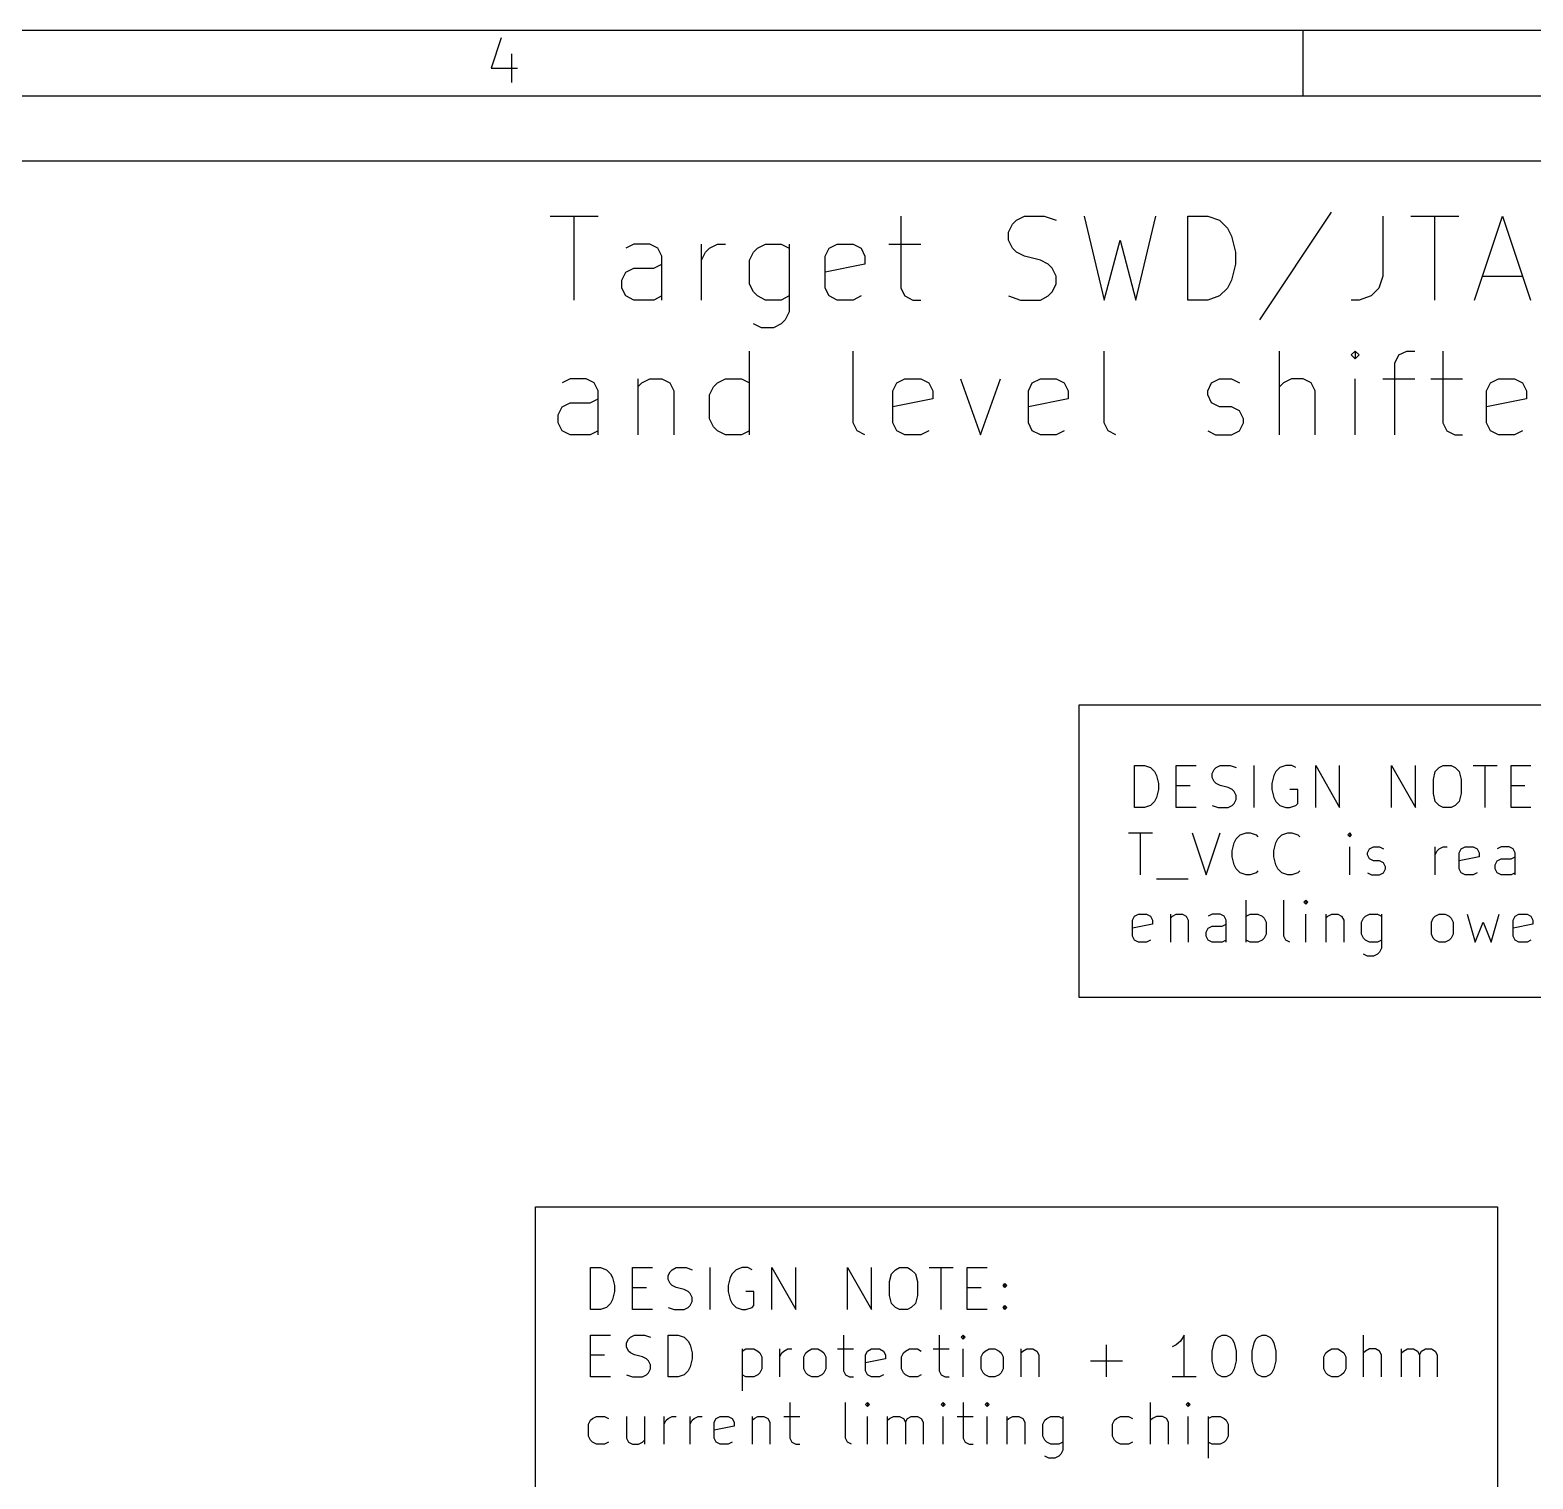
# Model space of a CAD drawing. Extents: x 0.4 to 16.1, y -11.3 to -0.4.
# Drawn here: x 6.746 to 8.542, y -2.125 to -0.394 of the extents above; entities that cross this region are included whole.
import ezdxf

# ---------------------------------------------------------------- set-up
doc = ezdxf.new("R2010")
doc.units = 0
doc.header["$MEASUREMENT"] = 0
doc.layers.add('BLUE3', color=171, linetype='CONTINUOUS')
doc.layers.add('RED2', color=1, linetype='CONTINUOUS')

msp = doc.modelspace()

# ---------------------------------------------------------------- linework, layer by layer
at = {"layer": 'BLUE3', "linetype": 'CONTINUOUS'}
for p, q in [((5.05, -0.55), (10.65, -0.55)), ((7.3677, -0.6163), (7.4249, -0.6163)), ((7.3963, -0.7163), (7.3963, -0.6163)), ((7.7868, -0.6163), (7.7868, -0.702)), ((7.9154, -0.6353), (7.9201, -0.6258)), ((7.9201, -0.6258), (7.9249, -0.621)), ((7.9249, -0.621), (7.9344, -0.6163)), ((7.9344, -0.6163), (7.9582, -0.6163)), ((7.9582, -0.6163), (7.9725, -0.621)), ((8.0058, -0.6163), (8.0296, -0.7163)), ((8.0677, -0.7163), (8.0915, -0.6163)), ((8.1296, -0.7163), (8.1296, -0.6163)), ((8.1296, -0.6163), (8.1535, -0.6163)), ((8.1535, -0.6163), (8.1677, -0.621)), ((8.1677, -0.621), (8.1773, -0.6306)), ((8.3011, -0.6115), (8.2154, -0.7401)), ((8.363, -0.6163), (8.363, -0.6877)), ((8.3963, -0.6163), (8.4535, -0.6163)), ((8.4249, -0.7163), (8.4249, -0.6163)), ((8.4725, -0.7163), (8.5058, -0.6163)), ((8.5058, -0.6163), (8.5392, -0.7163)), ((7.9154, -0.6448), (7.9154, -0.6353)), ((7.9201, -0.6544), (7.9154, -0.6448)), ((8.0296, -0.7163), (8.0487, -0.6448)), ((8.0487, -0.6448), (8.0677, -0.7163)), ((8.1773, -0.6306), (8.182, -0.6401)), ((8.182, -0.6401), (8.1868, -0.6591)), ((7.4677, -0.6496), (7.4582, -0.6544)), ((7.4868, -0.6496), (7.4677, -0.6496)), ((7.4963, -0.6544), (7.4868, -0.6496)), ((7.5011, -0.6639), (7.4963, -0.6544)), ((7.5011, -0.7163), (7.5011, -0.6639)), ((7.5487, -0.7163), (7.5487, -0.6496)), ((7.5487, -0.6686), (7.5535, -0.6591)), ((7.5535, -0.6591), (7.5582, -0.6544)), ((7.5582, -0.6544), (7.5677, -0.6496)), ((7.5677, -0.6496), (7.5773, -0.6496)), ((7.6058, -0.6686), (7.6106, -0.6591)), ((7.6106, -0.6591), (7.6154, -0.6544)), ((7.6154, -0.6544), (7.6249, -0.6496)), ((7.6249, -0.6496), (7.6439, -0.6496)), ((7.6439, -0.6496), (7.6535, -0.6544)), ((7.6535, -0.6496), (7.6535, -0.7306)), ((7.6963, -0.6639), (7.7011, -0.6544)), ((7.6963, -0.702), (7.6963, -0.6639)), ((7.7011, -0.6544), (7.7106, -0.6496)), ((7.7106, -0.6496), (7.7296, -0.6496)), ((7.7296, -0.6496), (7.7392, -0.6544)), ((7.7392, -0.6544), (7.7439, -0.6639)), ((7.7439, -0.6639), (7.7439, -0.6734)), ((7.7725, -0.6496), (7.8106, -0.6496)), ((7.9249, -0.6591), (7.9201, -0.6544)), ((7.9344, -0.6639), (7.9249, -0.6591)), ((7.9535, -0.6686), (7.9344, -0.6639)), ((8.1868, -0.6591), (8.1868, -0.6734)), ((7.4582, -0.6829), (7.4677, -0.6782)), ((7.4677, -0.6782), (7.4916, -0.6782)), ((7.4916, -0.6782), (7.5011, -0.6734)), ((7.6058, -0.6972), (7.6058, -0.6686)), ((7.7439, -0.6734), (7.6963, -0.6829)), ((7.963, -0.6734), (7.9535, -0.6686)), ((7.9677, -0.6782), (7.963, -0.6734)), ((7.9725, -0.6877), (7.9677, -0.6782)), ((8.1868, -0.6734), (8.182, -0.6925)), ((7.4535, -0.6925), (7.4582, -0.6829)), ((7.4535, -0.702), (7.4535, -0.6925)), ((7.6106, -0.7067), (7.6058, -0.6972)), ((7.9677, -0.7067), (7.9725, -0.6972)), ((7.9725, -0.6972), (7.9725, -0.6877)), ((8.182, -0.6925), (8.1773, -0.702)), ((8.363, -0.6877), (8.3582, -0.702)), ((8.482, -0.6877), (8.5296, -0.6877)), ((7.4582, -0.7115), (7.4535, -0.702)), ((7.4677, -0.7163), (7.4582, -0.7115)), ((7.4916, -0.7163), (7.4677, -0.7163)), ((7.5011, -0.7115), (7.4916, -0.7163)), ((7.6154, -0.7115), (7.6106, -0.7067)), ((7.6249, -0.7163), (7.6154, -0.7115)), ((7.6439, -0.7163), (7.6249, -0.7163)), ((7.6535, -0.7115), (7.6439, -0.7163)), ((7.7011, -0.7115), (7.6963, -0.702)), ((7.7106, -0.7163), (7.7011, -0.7115)), ((7.7296, -0.7163), (7.7106, -0.7163)), ((7.7392, -0.7115), (7.7296, -0.7163)), ((7.7868, -0.702), (7.7916, -0.7115)), ((7.7916, -0.7115), (7.8011, -0.7163)), ((7.8011, -0.7163), (7.8106, -0.7163)), ((7.9154, -0.7115), (7.9296, -0.7163)), ((7.9296, -0.7163), (7.9535, -0.7163)), ((7.9535, -0.7163), (7.963, -0.7115)), ((7.963, -0.7115), (7.9677, -0.7067)), ((8.1535, -0.7163), (8.1296, -0.7163)), ((8.1677, -0.7115), (8.1535, -0.7163)), ((8.1773, -0.702), (8.1677, -0.7115)), ((8.3344, -0.7163), (8.3249, -0.7163)), ((8.3487, -0.7115), (8.3344, -0.7163)), ((8.3582, -0.702), (8.3487, -0.7115)), ((7.6535, -0.7306), (7.6487, -0.7401)), ((7.6201, -0.7496), (7.6106, -0.7448)), ((7.6344, -0.7496), (7.6201, -0.7496)), ((7.6439, -0.7448), (7.6344, -0.7496)), ((7.6487, -0.7401), (7.6439, -0.7448)), ((7.6058, -0.8773), (7.6058, -0.7773)), ((7.7296, -0.863), (7.7296, -0.7773)), ((8.0296, -0.863), (8.0296, -0.7773)), ((8.2392, -0.8773), (8.2392, -0.7773)), ((8.3296, -0.7773), (8.3249, -0.782)), ((8.3249, -0.782), (8.3296, -0.7868)), ((8.3344, -0.782), (8.3296, -0.7773)), ((8.3296, -0.7773), (8.3296, -0.7868)), ((8.3296, -0.7868), (8.3344, -0.782)), ((8.3773, -0.7916), (8.382, -0.782)), ((8.382, -0.782), (8.3915, -0.7773)), ((8.3915, -0.7773), (8.4011, -0.7773)), ((8.4344, -0.7773), (8.4344, -0.863)), ((8.3773, -0.8773), (8.3773, -0.7916)), ((7.3916, -0.8106), (7.382, -0.8154)), ((7.4106, -0.8106), (7.3916, -0.8106)), ((7.4201, -0.8154), (7.4106, -0.8106)), ((7.4249, -0.8249), (7.4201, -0.8154)), ((7.4249, -0.8773), (7.4249, -0.8249)), ((7.4725, -0.8106), (7.4725, -0.8773)), ((7.4725, -0.8201), (7.4773, -0.8154)), ((7.4773, -0.8154), (7.4868, -0.8106)), ((7.4868, -0.8106), (7.5011, -0.8106)), ((7.5011, -0.8106), (7.5106, -0.8154)), ((7.5106, -0.8154), (7.5154, -0.8249)), ((7.5154, -0.8249), (7.5154, -0.8773)), ((7.5582, -0.8296), (7.563, -0.8201)), ((7.563, -0.8201), (7.5677, -0.8154)), ((7.5677, -0.8154), (7.5773, -0.8106)), ((7.5773, -0.8106), (7.5963, -0.8106)), ((7.5963, -0.8106), (7.6058, -0.8154)), ((7.7773, -0.8249), (7.782, -0.8154)), ((7.7773, -0.863), (7.7773, -0.8249)), ((7.782, -0.8154), (7.7916, -0.8106)), ((7.7916, -0.8106), (7.8106, -0.8106)), ((7.8106, -0.8106), (7.8201, -0.8154)), ((7.8201, -0.8154), (7.8249, -0.8249)), ((7.8249, -0.8249), (7.8249, -0.8344)), ((7.8582, -0.8106), (7.882, -0.8773)), ((7.882, -0.8773), (7.9058, -0.8106)), ((7.9392, -0.8249), (7.9439, -0.8154)), ((7.9392, -0.863), (7.9392, -0.8249)), ((7.9439, -0.8154), (7.9535, -0.8106)), ((7.9535, -0.8106), (7.9725, -0.8106)), ((7.9725, -0.8106), (7.982, -0.8154)), ((7.982, -0.8154), (7.9868, -0.8249)), ((7.9868, -0.8249), (7.9868, -0.8344)), ((8.1535, -0.8249), (8.1582, -0.8154)), ((8.1535, -0.8296), (8.1535, -0.8249)), ((8.1582, -0.8154), (8.1677, -0.8106)), ((8.1677, -0.8106), (8.182, -0.8106)), ((8.182, -0.8106), (8.1915, -0.8154)), ((8.2439, -0.8154), (8.2392, -0.8201)), ((8.2535, -0.8106), (8.2439, -0.8154)), ((8.2677, -0.8106), (8.2535, -0.8106)), ((8.2773, -0.8154), (8.2677, -0.8106)), ((8.282, -0.8249), (8.2773, -0.8154)), ((8.282, -0.8773), (8.282, -0.8249)), ((8.3296, -0.8773), (8.3296, -0.8106)), ((8.363, -0.8106), (8.4011, -0.8106)), ((8.4201, -0.8106), (8.4582, -0.8106)), ((8.4868, -0.8249), (8.4915, -0.8154)), ((8.4868, -0.863), (8.4868, -0.8249)), ((8.4915, -0.8154), (8.5011, -0.8106)), ((8.5011, -0.8106), (8.5201, -0.8106)), ((8.5201, -0.8106), (8.5296, -0.8154)), ((8.5296, -0.8154), (8.5344, -0.8249)), ((8.5344, -0.8249), (8.5344, -0.8344)), ((7.3773, -0.8535), (7.382, -0.8439)), ((7.382, -0.8439), (7.3916, -0.8392)), ((7.3916, -0.8392), (7.4154, -0.8392)), ((7.4154, -0.8392), (7.4249, -0.8344)), ((7.5582, -0.8582), (7.5582, -0.8296)), ((7.8249, -0.8344), (7.7773, -0.8439)), ((7.9868, -0.8344), (7.9392, -0.8439)), ((8.1582, -0.8392), (8.1535, -0.8296)), ((8.1677, -0.8439), (8.1582, -0.8392)), ((8.182, -0.8439), (8.1677, -0.8439)), ((8.1915, -0.8487), (8.182, -0.8439)), ((8.5344, -0.8344), (8.4868, -0.8439)), ((7.3773, -0.863), (7.3773, -0.8535)), ((7.563, -0.8677), (7.5582, -0.8582)), ((8.1963, -0.8582), (8.1915, -0.8487)), ((8.1963, -0.863), (8.1963, -0.8582)), ((7.382, -0.8725), (7.3773, -0.863)), ((7.3916, -0.8773), (7.382, -0.8725)), ((7.4154, -0.8773), (7.3916, -0.8773)), ((7.4249, -0.8725), (7.4154, -0.8773)), ((7.5677, -0.8725), (7.563, -0.8677)), ((7.5773, -0.8773), (7.5677, -0.8725)), ((7.5963, -0.8773), (7.5773, -0.8773)), ((7.6058, -0.8725), (7.5963, -0.8773)), ((7.7344, -0.8725), (7.7296, -0.863)), ((7.7439, -0.8773), (7.7344, -0.8725)), ((7.782, -0.8725), (7.7773, -0.863)), ((7.7916, -0.8773), (7.782, -0.8725)), ((7.8106, -0.8773), (7.7916, -0.8773)), ((7.8201, -0.8725), (7.8106, -0.8773)), ((7.9439, -0.8725), (7.9392, -0.863)), ((7.9535, -0.8773), (7.9439, -0.8725)), ((7.9725, -0.8773), (7.9535, -0.8773)), ((7.982, -0.8725), (7.9725, -0.8773)), ((8.0344, -0.8725), (8.0296, -0.863)), ((8.0439, -0.8773), (8.0344, -0.8725)), ((8.1535, -0.8725), (8.163, -0.8773)), ((8.163, -0.8773), (8.182, -0.8773)), ((8.182, -0.8773), (8.1915, -0.8725)), ((8.1915, -0.8725), (8.1963, -0.863)), ((8.4344, -0.863), (8.4392, -0.8725)), ((8.4392, -0.8725), (8.4487, -0.8773)), ((8.4487, -0.8773), (8.4582, -0.8773)), ((8.4915, -0.8725), (8.4868, -0.863)), ((8.5011, -0.8773), (8.4915, -0.8725)), ((8.5201, -0.8773), (8.5011, -0.8773)), ((8.5296, -0.8725), (8.5201, -0.8773)), ((8, -1.2), (8.9, -1.2)), ((8, -1.55), (8, -1.2)), ((8.066, -1.3227), (8.066, -1.2727)), ((8.066, -1.2727), (8.0779, -1.2727)), ((8.0779, -1.2727), (8.0851, -1.2751)), ((8.0851, -1.2751), (8.0898, -1.2799)), ((8.116, -1.3227), (8.116, -1.2727)), ((8.116, -1.2727), (8.1398, -1.2727)), ((8.1612, -1.2775), (8.1636, -1.2751)), ((8.1636, -1.2751), (8.1684, -1.2727)), ((8.1684, -1.2727), (8.1803, -1.2727)), ((8.1803, -1.2727), (8.1874, -1.2751)), ((8.2089, -1.3227), (8.2089, -1.2727)), ((8.2398, -1.2751), (8.2351, -1.2799)), ((8.247, -1.2727), (8.2398, -1.2751)), ((8.2541, -1.2727), (8.247, -1.2727)), ((8.2589, -1.2751), (8.2541, -1.2727)), ((8.2827, -1.3227), (8.2827, -1.2727)), ((8.2827, -1.2727), (8.3112, -1.3227)), ((8.3112, -1.3227), (8.3112, -1.2727)), ((8.3732, -1.3227), (8.3732, -1.2727)), ((8.3732, -1.2727), (8.4017, -1.3227)), ((8.4017, -1.3227), (8.4017, -1.2727)), ((8.4255, -1.2799), (8.4303, -1.2751)), ((8.4303, -1.2751), (8.4351, -1.2727)), ((8.4351, -1.2727), (8.4446, -1.2727)), ((8.4446, -1.2727), (8.4493, -1.2751)), ((8.4493, -1.2751), (8.4541, -1.2799)), ((8.4708, -1.2727), (8.4993, -1.2727)), ((8.4851, -1.3227), (8.4851, -1.2727)), ((8.516, -1.3227), (8.516, -1.2727)), ((8.516, -1.2727), (8.5398, -1.2727)), ((8.0898, -1.2799), (8.0922, -1.2846)), ((8.0922, -1.2846), (8.0946, -1.2941)), ((8.1589, -1.2822), (8.1612, -1.2775)), ((8.1589, -1.287), (8.1589, -1.2822)), ((8.1612, -1.2918), (8.1589, -1.287)), ((8.1636, -1.2941), (8.1612, -1.2918)), ((8.2327, -1.2846), (8.2303, -1.2941)), ((8.2351, -1.2799), (8.2327, -1.2846)), ((8.4232, -1.2894), (8.4255, -1.2799)), ((8.4232, -1.3061), (8.4232, -1.2894)), ((8.4541, -1.2799), (8.4565, -1.2894)), ((8.4565, -1.2894), (8.4565, -1.3061)), ((8.0922, -1.3108), (8.0898, -1.3156)), ((8.0946, -1.3013), (8.0922, -1.3108)), ((8.0946, -1.2941), (8.0946, -1.3013)), ((8.116, -1.2965), (8.1327, -1.2965)), ((8.1684, -1.2965), (8.1636, -1.2941)), ((8.1779, -1.2989), (8.1684, -1.2965)), ((8.1827, -1.3013), (8.1779, -1.2989)), ((8.1851, -1.3037), (8.1827, -1.3013)), ((8.1874, -1.3084), (8.1851, -1.3037)), ((8.1874, -1.3132), (8.1874, -1.3084)), ((8.2303, -1.2941), (8.2303, -1.3013)), ((8.2303, -1.3013), (8.2327, -1.3108)), ((8.2327, -1.3108), (8.2351, -1.3156)), ((8.2612, -1.3013), (8.2517, -1.3013)), ((8.2612, -1.318), (8.2612, -1.3013)), ((8.4255, -1.3156), (8.4232, -1.3061)), ((8.4565, -1.3061), (8.4541, -1.3156)), ((8.516, -1.2965), (8.5327, -1.2965)), ((8.0779, -1.3227), (8.066, -1.3227)), ((8.0851, -1.3203), (8.0779, -1.3227)), ((8.0898, -1.3156), (8.0851, -1.3203)), ((8.1398, -1.3227), (8.116, -1.3227)), ((8.1589, -1.3203), (8.166, -1.3227)), ((8.166, -1.3227), (8.1779, -1.3227)), ((8.1779, -1.3227), (8.1827, -1.3203)), ((8.1827, -1.3203), (8.1851, -1.318)), ((8.1851, -1.318), (8.1874, -1.3132)), ((8.2351, -1.3156), (8.2398, -1.3203)), ((8.2398, -1.3203), (8.247, -1.3227)), ((8.247, -1.3227), (8.2517, -1.3227)), ((8.2517, -1.3227), (8.2589, -1.3203)), ((8.2589, -1.3203), (8.2612, -1.318)), ((8.4303, -1.3203), (8.4255, -1.3156)), ((8.4351, -1.3227), (8.4303, -1.3203)), ((8.4446, -1.3227), (8.4351, -1.3227)), ((8.4493, -1.3203), (8.4446, -1.3227)), ((8.4541, -1.3156), (8.4493, -1.3203)), ((8.5398, -1.3227), (8.516, -1.3227)), ((8.0589, -1.3532), (8.0874, -1.3532)), ((8.0732, -1.4032), (8.0732, -1.3532)), ((8.1351, -1.3532), (8.1517, -1.4032)), ((8.1517, -1.4032), (8.1684, -1.3532)), ((8.1851, -1.3651), (8.1874, -1.3604)), ((8.1874, -1.3604), (8.1922, -1.3556)), ((8.1922, -1.3556), (8.1993, -1.3532)), ((8.1993, -1.3532), (8.2041, -1.3532)), ((8.2041, -1.3532), (8.2113, -1.3556)), ((8.2113, -1.3556), (8.2136, -1.358)), ((8.2351, -1.3651), (8.2374, -1.3604)), ((8.2374, -1.3604), (8.2422, -1.3556)), ((8.2422, -1.3556), (8.2493, -1.3532)), ((8.2493, -1.3532), (8.2541, -1.3532)), ((8.2541, -1.3532), (8.2613, -1.3556)), ((8.2613, -1.3556), (8.2636, -1.358)), ((8.3232, -1.3532), (8.3208, -1.3556)), ((8.3208, -1.3556), (8.3232, -1.358)), ((8.3255, -1.3556), (8.3232, -1.3532)), ((8.3232, -1.3532), (8.3232, -1.358)), ((8.3232, -1.358), (8.3255, -1.3556)), ((8.1827, -1.3746), (8.1851, -1.3651)), ((8.1827, -1.3818), (8.1827, -1.3746)), ((8.1851, -1.3913), (8.1827, -1.3818)), ((8.2327, -1.3746), (8.2351, -1.3651)), ((8.2327, -1.3818), (8.2327, -1.3746)), ((8.2351, -1.3913), (8.2327, -1.3818)), ((8.3232, -1.4032), (8.3232, -1.3699)), ((8.3446, -1.377), (8.347, -1.3723)), ((8.3446, -1.3794), (8.3446, -1.377)), ((8.347, -1.3842), (8.3446, -1.3794)), ((8.347, -1.3723), (8.3517, -1.3699)), ((8.3517, -1.3699), (8.3589, -1.3699)), ((8.3589, -1.3699), (8.3636, -1.3723)), ((8.4255, -1.4032), (8.4255, -1.3699)), ((8.4255, -1.3794), (8.4279, -1.3746)), ((8.4279, -1.3746), (8.4303, -1.3723)), ((8.4303, -1.3723), (8.4351, -1.3699)), ((8.4351, -1.3699), (8.4398, -1.3699)), ((8.4541, -1.377), (8.4565, -1.3723)), ((8.4541, -1.3961), (8.4541, -1.377)), ((8.4779, -1.3818), (8.4541, -1.3865)), ((8.4565, -1.3723), (8.4613, -1.3699)), ((8.4613, -1.3699), (8.4708, -1.3699)), ((8.4708, -1.3699), (8.4755, -1.3723)), ((8.4755, -1.3723), (8.4779, -1.377)), ((8.4779, -1.377), (8.4779, -1.3818)), ((8.5041, -1.3699), (8.4993, -1.3723)), ((8.5136, -1.3699), (8.5041, -1.3699)), ((8.5184, -1.3723), (8.5136, -1.3699)), ((8.516, -1.3842), (8.5208, -1.3818)), ((8.5208, -1.377), (8.5184, -1.3723)), ((8.5208, -1.4032), (8.5208, -1.377)), ((8.1874, -1.3961), (8.1851, -1.3913)), ((8.1922, -1.4008), (8.1874, -1.3961)), ((8.1993, -1.4032), (8.1922, -1.4008)), ((8.2113, -1.4008), (8.2041, -1.4032)), ((8.2136, -1.3985), (8.2113, -1.4008)), ((8.2374, -1.3961), (8.2351, -1.3913)), ((8.2422, -1.4008), (8.2374, -1.3961)), ((8.2493, -1.4032), (8.2422, -1.4008)), ((8.2613, -1.4008), (8.2541, -1.4032)), ((8.2636, -1.3985), (8.2613, -1.4008)), ((8.3446, -1.4008), (8.3493, -1.4032)), ((8.3517, -1.3865), (8.347, -1.3842)), ((8.3589, -1.3865), (8.3517, -1.3865)), ((8.3636, -1.3889), (8.3589, -1.3865)), ((8.3589, -1.4032), (8.3636, -1.4008)), ((8.366, -1.3937), (8.3636, -1.3889)), ((8.3636, -1.4008), (8.366, -1.3961)), ((8.366, -1.3961), (8.366, -1.3937)), ((8.4565, -1.4008), (8.4541, -1.3961)), ((8.4613, -1.4032), (8.4565, -1.4008)), ((8.4755, -1.4008), (8.4708, -1.4032)), ((8.497, -1.3913), (8.4993, -1.3865)), ((8.497, -1.3961), (8.497, -1.3913)), ((8.4993, -1.4008), (8.497, -1.3961)), ((8.4993, -1.3865), (8.5041, -1.3842)), ((8.5041, -1.4032), (8.4993, -1.4008)), ((8.5041, -1.3842), (8.516, -1.3842)), ((8.5208, -1.4008), (8.516, -1.4032)), ((8.0922, -1.408), (8.1303, -1.408)), ((8.2041, -1.4032), (8.1993, -1.4032)), ((8.2541, -1.4032), (8.2493, -1.4032)), ((8.3493, -1.4032), (8.3589, -1.4032)), ((8.4708, -1.4032), (8.4613, -1.4032)), ((8.516, -1.4032), (8.5041, -1.4032)), ((8.1993, -1.4837), (8.1993, -1.4337)), ((8.2446, -1.4766), (8.2446, -1.4337)), ((8.2708, -1.4337), (8.2684, -1.4361)), ((8.2684, -1.4361), (8.2708, -1.4385)), ((8.2731, -1.4361), (8.2708, -1.4337)), ((8.2708, -1.4337), (8.2708, -1.4385)), ((8.2708, -1.4385), (8.2731, -1.4361)), ((8.0636, -1.4575), (8.066, -1.4528)), ((8.066, -1.4528), (8.0708, -1.4504)), ((8.0708, -1.4504), (8.0803, -1.4504)), ((8.0803, -1.4504), (8.0851, -1.4528)), ((8.0851, -1.4528), (8.0874, -1.4575)), ((8.1089, -1.4504), (8.1089, -1.4837)), ((8.1089, -1.4551), (8.1113, -1.4528)), ((8.1113, -1.4528), (8.116, -1.4504)), ((8.116, -1.4504), (8.1232, -1.4504)), ((8.1232, -1.4504), (8.1279, -1.4528)), ((8.1279, -1.4528), (8.1303, -1.4575)), ((8.1589, -1.4504), (8.1541, -1.4528)), ((8.1684, -1.4504), (8.1589, -1.4504)), ((8.1732, -1.4528), (8.1684, -1.4504)), ((8.1755, -1.4575), (8.1732, -1.4528)), ((8.1993, -1.4528), (8.2041, -1.4504)), ((8.2041, -1.4504), (8.2136, -1.4504)), ((8.2136, -1.4504), (8.2184, -1.4528)), ((8.2184, -1.4528), (8.2208, -1.4551)), ((8.2708, -1.4837), (8.2708, -1.4504)), ((8.2946, -1.4504), (8.2946, -1.4837)), ((8.2946, -1.4551), (8.297, -1.4528)), ((8.297, -1.4528), (8.3017, -1.4504)), ((8.3017, -1.4504), (8.3089, -1.4504)), ((8.3089, -1.4504), (8.3136, -1.4528)), ((8.3136, -1.4528), (8.316, -1.4575)), ((8.3398, -1.4551), (8.3422, -1.4528)), ((8.3422, -1.4528), (8.347, -1.4504)), ((8.347, -1.4504), (8.3565, -1.4504)), ((8.3565, -1.4504), (8.3612, -1.4528)), ((8.3612, -1.4504), (8.3612, -1.4909)), ((8.4231, -1.4551), (8.4255, -1.4528)), ((8.4255, -1.4528), (8.4303, -1.4504)), ((8.4303, -1.4504), (8.4374, -1.4504)), ((8.4374, -1.4504), (8.4422, -1.4528)), ((8.4422, -1.4528), (8.4446, -1.4551)), ((8.4636, -1.4504), (8.4731, -1.4837)), ((8.4922, -1.4837), (8.5017, -1.4504)), ((8.5184, -1.4575), (8.5208, -1.4528)), ((8.5208, -1.4528), (8.5255, -1.4504)), ((8.5255, -1.4504), (8.5351, -1.4504)), ((8.5351, -1.4504), (8.5398, -1.4528)), ((8.5398, -1.4528), (8.5422, -1.4575)), ((8.0636, -1.4766), (8.0636, -1.4575)), ((8.0874, -1.4623), (8.0636, -1.467)), ((8.0874, -1.4575), (8.0874, -1.4623)), ((8.1303, -1.4575), (8.1303, -1.4837)), ((8.1517, -1.4718), (8.1541, -1.467)), ((8.1517, -1.4766), (8.1517, -1.4718)), ((8.1541, -1.467), (8.1589, -1.4647)), ((8.1589, -1.4647), (8.1708, -1.4647)), ((8.1708, -1.4647), (8.1755, -1.4623)), ((8.1755, -1.4837), (8.1755, -1.4575)), ((8.2208, -1.4551), (8.2232, -1.4599)), ((8.2232, -1.4599), (8.2232, -1.4742)), ((8.316, -1.4575), (8.316, -1.4837)), ((8.3374, -1.4599), (8.3398, -1.4551)), ((8.3374, -1.4742), (8.3374, -1.4599)), ((8.4208, -1.4599), (8.4231, -1.4551)), ((8.4208, -1.4742), (8.4208, -1.4599)), ((8.4446, -1.4551), (8.447, -1.4599)), ((8.447, -1.4599), (8.447, -1.4742)), ((8.4731, -1.4837), (8.4827, -1.4599)), ((8.4827, -1.4599), (8.4922, -1.4837)), ((8.5184, -1.4766), (8.5184, -1.4575)), ((8.5422, -1.4623), (8.5184, -1.467)), ((8.5422, -1.4575), (8.5422, -1.4623)), ((8.066, -1.4813), (8.0636, -1.4766)), ((8.0708, -1.4837), (8.066, -1.4813)), ((8.0803, -1.4837), (8.0708, -1.4837)), ((8.0851, -1.4813), (8.0803, -1.4837)), ((8.1541, -1.4813), (8.1517, -1.4766)), ((8.1589, -1.4837), (8.1541, -1.4813)), ((8.1708, -1.4837), (8.1589, -1.4837)), ((8.1755, -1.4813), (8.1708, -1.4837)), ((8.2041, -1.4837), (8.1993, -1.4813)), ((8.2136, -1.4837), (8.2041, -1.4837)), ((8.2184, -1.4813), (8.2136, -1.4837)), ((8.2208, -1.4789), (8.2184, -1.4813)), ((8.2232, -1.4742), (8.2208, -1.4789)), ((8.247, -1.4813), (8.2446, -1.4766)), ((8.2517, -1.4837), (8.247, -1.4813)), ((8.3398, -1.4789), (8.3374, -1.4742)), ((8.3422, -1.4813), (8.3398, -1.4789)), ((8.347, -1.4837), (8.3422, -1.4813)), ((8.3565, -1.4837), (8.347, -1.4837)), ((8.3612, -1.4813), (8.3565, -1.4837)), ((8.4231, -1.4789), (8.4208, -1.4742)), ((8.4255, -1.4813), (8.4231, -1.4789)), ((8.4303, -1.4837), (8.4255, -1.4813)), ((8.4374, -1.4837), (8.4303, -1.4837)), ((8.4422, -1.4813), (8.4374, -1.4837)), ((8.4446, -1.4789), (8.4422, -1.4813)), ((8.447, -1.4742), (8.4446, -1.4789)), ((8.5208, -1.4813), (8.5184, -1.4766)), ((8.5255, -1.4837), (8.5208, -1.4813)), ((8.5351, -1.4837), (8.5255, -1.4837)), ((8.5398, -1.4813), (8.5351, -1.4837)), ((8.3446, -1.5004), (8.3398, -1.498)), ((8.3517, -1.5004), (8.3446, -1.5004)), ((8.3565, -1.498), (8.3517, -1.5004)), ((8.3589, -1.4956), (8.3565, -1.498)), ((8.3612, -1.4909), (8.3589, -1.4956)), ((8.9, -1.55), (8, -1.55)), ((7.35, -2.15), (7.35, -1.8)), ((7.35, -1.8), (8.5, -1.8)), ((8.5, -1.8), (8.5, -2.15)), ((7.416, -1.9227), (7.416, -1.8727)), ((7.416, -1.8727), (7.4279, -1.8727)), ((7.4279, -1.8727), (7.4351, -1.8751)), ((7.4351, -1.8751), (7.4398, -1.8799)), ((7.4398, -1.8799), (7.4422, -1.8846)), ((7.4422, -1.8846), (7.4446, -1.8941)), ((7.466, -1.9227), (7.466, -1.8727)), ((7.466, -1.8727), (7.4898, -1.8727)), ((7.5089, -1.8822), (7.5112, -1.8775)), ((7.5089, -1.887), (7.5089, -1.8822)), ((7.5112, -1.8775), (7.5136, -1.8751)), ((7.5136, -1.8751), (7.5184, -1.8727)), ((7.5184, -1.8727), (7.5303, -1.8727)), ((7.5303, -1.8727), (7.5374, -1.8751)), ((7.5589, -1.9227), (7.5589, -1.8727)), ((7.5827, -1.8846), (7.5803, -1.8941)), ((7.5851, -1.8799), (7.5827, -1.8846)), ((7.5898, -1.8751), (7.5851, -1.8799)), ((7.597, -1.8727), (7.5898, -1.8751)), ((7.6041, -1.8727), (7.597, -1.8727)), ((7.6089, -1.8751), (7.6041, -1.8727)), ((7.6327, -1.9227), (7.6327, -1.8727)), ((7.6327, -1.8727), (7.6612, -1.9227)), ((7.6612, -1.9227), (7.6612, -1.8727)), ((7.7232, -1.9227), (7.7232, -1.8727)), ((7.7232, -1.8727), (7.7517, -1.9227)), ((7.7517, -1.9227), (7.7517, -1.8727)), ((7.7732, -1.8894), (7.7755, -1.8799)), ((7.7755, -1.8799), (7.7803, -1.8751)), ((7.7803, -1.8751), (7.7851, -1.8727)), ((7.7851, -1.8727), (7.7946, -1.8727)), ((7.7946, -1.8727), (7.7993, -1.8751)), ((7.7993, -1.8751), (7.8041, -1.8799)), ((7.8041, -1.8799), (7.8065, -1.8894)), ((7.8208, -1.8727), (7.8493, -1.8727)), ((7.8351, -1.9227), (7.8351, -1.8727)), ((7.866, -1.9227), (7.866, -1.8727)), ((7.866, -1.8727), (7.8898, -1.8727)), ((7.4446, -1.9013), (7.4422, -1.9108)), ((7.4446, -1.8941), (7.4446, -1.9013)), ((7.466, -1.8965), (7.4827, -1.8965)), ((7.5112, -1.8918), (7.5089, -1.887)), ((7.5136, -1.8941), (7.5112, -1.8918)), ((7.5184, -1.8965), (7.5136, -1.8941)), ((7.5279, -1.8989), (7.5184, -1.8965)), ((7.5327, -1.9013), (7.5279, -1.8989)), ((7.5351, -1.9037), (7.5327, -1.9013)), ((7.5374, -1.9084), (7.5351, -1.9037)), ((7.5803, -1.8941), (7.5803, -1.9013)), ((7.5803, -1.9013), (7.5827, -1.9108)), ((7.6112, -1.9013), (7.6017, -1.9013)), ((7.6112, -1.918), (7.6112, -1.9013)), ((7.7732, -1.9061), (7.7732, -1.8894)), ((7.8065, -1.8894), (7.8065, -1.9061)), ((7.866, -1.8965), (7.8827, -1.8965)), ((7.9089, -1.8941), (7.9112, -1.8918)), ((7.9112, -1.8965), (7.9089, -1.8941)), ((7.9112, -1.8918), (7.9136, -1.8941)), ((7.9112, -1.8918), (7.9112, -1.8965)), ((7.9136, -1.8941), (7.9112, -1.8965)), ((7.4351, -1.9203), (7.4279, -1.9227)), ((7.4398, -1.9156), (7.4351, -1.9203)), ((7.4422, -1.9108), (7.4398, -1.9156)), ((7.5089, -1.9203), (7.516, -1.9227)), ((7.5279, -1.9227), (7.5327, -1.9203)), ((7.5327, -1.9203), (7.5351, -1.918)), ((7.5351, -1.918), (7.5374, -1.9132)), ((7.5374, -1.9132), (7.5374, -1.9084)), ((7.5827, -1.9108), (7.5851, -1.9156)), ((7.5851, -1.9156), (7.5898, -1.9203)), ((7.5898, -1.9203), (7.597, -1.9227)), ((7.6017, -1.9227), (7.6089, -1.9203)), ((7.6089, -1.9203), (7.6112, -1.918)), ((7.7755, -1.9156), (7.7732, -1.9061)), ((7.7803, -1.9203), (7.7755, -1.9156)), ((7.7851, -1.9227), (7.7803, -1.9203)), ((7.7993, -1.9203), (7.7946, -1.9227)), ((7.8041, -1.9156), (7.7993, -1.9203)), ((7.8065, -1.9061), (7.8041, -1.9156)), ((7.9089, -1.9203), (7.9112, -1.918)), ((7.9112, -1.9227), (7.9089, -1.9203)), ((7.9112, -1.918), (7.9136, -1.9203)), ((7.9112, -1.918), (7.9112, -1.9227)), ((7.9136, -1.9203), (7.9112, -1.9227)), ((7.4279, -1.9227), (7.416, -1.9227)), ((7.4898, -1.9227), (7.466, -1.9227)), ((7.516, -1.9227), (7.5279, -1.9227)), ((7.597, -1.9227), (7.6017, -1.9227)), ((7.7946, -1.9227), (7.7851, -1.9227)), ((7.8898, -1.9227), (7.866, -1.9227)), ((7.416, -2.0032), (7.416, -1.9532)), ((7.416, -1.9532), (7.4398, -1.9532)), ((7.4612, -1.958), (7.4636, -1.9556)), ((7.4636, -1.9556), (7.4684, -1.9532)), ((7.4684, -1.9532), (7.4803, -1.9532)), ((7.4803, -1.9532), (7.4874, -1.9556)), ((7.5089, -2.0032), (7.5089, -1.9532)), ((7.5089, -1.9532), (7.5208, -1.9532)), ((7.5208, -1.9532), (7.5279, -1.9556)), ((7.5279, -1.9556), (7.5327, -1.9604)), ((7.7184, -1.9532), (7.7184, -1.9961)), ((7.8327, -1.9532), (7.8327, -1.9961)), ((7.8612, -1.9532), (7.8589, -1.9556)), ((7.8589, -1.9556), (7.8612, -1.958)), ((7.8636, -1.9556), (7.8612, -1.9532)), ((7.8612, -1.9532), (7.8612, -1.958)), ((7.8612, -1.958), (7.8636, -1.9556)), ((8.1255, -1.9532), (8.1208, -1.9604)), ((8.1255, -2.0032), (8.1255, -1.9532)), ((8.1636, -1.958), (8.166, -1.9556)), ((8.166, -1.9556), (8.1708, -1.9532)), ((8.1708, -1.9532), (8.1755, -1.9532)), ((8.1755, -1.9532), (8.1803, -1.9556)), ((8.1803, -1.9556), (8.1827, -1.958)), ((8.2112, -1.958), (8.2136, -1.9556)), ((8.2136, -1.9556), (8.2184, -1.9532)), ((8.2184, -1.9532), (8.2231, -1.9532)), ((8.2231, -1.9532), (8.2279, -1.9556)), ((8.2279, -1.9556), (8.2303, -1.958)), ((8.3398, -2.0032), (8.3398, -1.9532)), ((7.4589, -1.9627), (7.4612, -1.958)), ((7.4589, -1.9675), (7.4589, -1.9627)), ((7.4612, -1.9723), (7.4589, -1.9675)), ((7.4636, -1.9746), (7.4612, -1.9723)), ((7.4684, -1.977), (7.4636, -1.9746)), ((7.5327, -1.9604), (7.5351, -1.9651)), ((7.5351, -1.9651), (7.5374, -1.9746)), ((7.5374, -1.9746), (7.5374, -1.9818)), ((7.597, -1.9699), (7.597, -2.0199)), ((7.597, -1.9723), (7.6017, -1.9699)), ((7.6017, -1.9699), (7.6112, -1.9699)), ((7.6112, -1.9699), (7.616, -1.9723)), ((7.616, -1.9723), (7.6184, -1.9746)), ((7.6184, -1.9746), (7.6208, -1.9794)), ((7.6422, -2.0032), (7.6422, -1.9699)), ((7.6422, -1.9794), (7.6446, -1.9746)), ((7.6446, -1.9746), (7.647, -1.9723)), ((7.647, -1.9723), (7.6517, -1.9699)), ((7.6517, -1.9699), (7.6565, -1.9699)), ((7.6708, -1.9794), (7.6731, -1.9746)), ((7.6731, -1.9746), (7.6755, -1.9723)), ((7.6755, -1.9723), (7.6803, -1.9699)), ((7.6803, -1.9699), (7.6874, -1.9699)), ((7.6874, -1.9699), (7.6922, -1.9723)), ((7.6922, -1.9723), (7.6946, -1.9746)), ((7.6946, -1.9746), (7.697, -1.9794)), ((7.7112, -1.9699), (7.7303, -1.9699)), ((7.7446, -1.977), (7.747, -1.9723)), ((7.747, -1.9723), (7.7517, -1.9699)), ((7.7517, -1.9699), (7.7612, -1.9699)), ((7.7612, -1.9699), (7.766, -1.9723)), ((7.766, -1.9723), (7.7684, -1.977)), ((7.7874, -1.9794), (7.7898, -1.9746)), ((7.7898, -1.9746), (7.7922, -1.9723)), ((7.7922, -1.9723), (7.797, -1.9699)), ((7.797, -1.9699), (7.8065, -1.9699)), ((7.8065, -1.9699), (7.8112, -1.9723)), ((7.8255, -1.9699), (7.8446, -1.9699)), ((7.8612, -2.0032), (7.8612, -1.9699)), ((7.8827, -1.9794), (7.8851, -1.9746)), ((7.8851, -1.9746), (7.8874, -1.9723)), ((7.8874, -1.9723), (7.8922, -1.9699)), ((7.8922, -1.9699), (7.8993, -1.9699)), ((7.8993, -1.9699), (7.9041, -1.9723)), ((7.9041, -1.9723), (7.9065, -1.9746)), ((7.9065, -1.9746), (7.9089, -1.9794)), ((7.9303, -1.9699), (7.9303, -2.0032)), ((7.9303, -1.9746), (7.9327, -1.9723)), ((7.9327, -1.9723), (7.9374, -1.9699)), ((7.9374, -1.9699), (7.9446, -1.9699)), ((7.9446, -1.9699), (7.9493, -1.9723)), ((7.9493, -1.9723), (7.9517, -1.977)), ((8.0327, -2.0032), (8.0327, -1.9651)), ((8.116, -1.9651), (8.1112, -1.9675)), ((8.1208, -1.9604), (8.116, -1.9651)), ((8.1589, -1.9723), (8.1612, -1.9627)), ((8.1589, -1.9842), (8.1589, -1.9723)), ((8.1612, -1.9627), (8.1636, -1.958)), ((8.1827, -1.958), (8.1851, -1.9627)), ((8.1851, -1.9627), (8.1874, -1.9723)), ((8.1874, -1.9723), (8.1874, -1.9842)), ((8.2065, -1.9723), (8.2089, -1.9627)), ((8.2065, -1.9842), (8.2065, -1.9723)), ((8.2089, -1.9627), (8.2112, -1.958)), ((8.2303, -1.958), (8.2327, -1.9627)), ((8.2327, -1.9627), (8.2351, -1.9723)), ((8.2351, -1.9723), (8.2351, -1.9842)), ((8.2922, -1.9794), (8.2946, -1.9746)), ((8.2946, -1.9746), (8.297, -1.9723)), ((8.297, -1.9723), (8.3017, -1.9699)), ((8.3017, -1.9699), (8.3089, -1.9699)), ((8.3089, -1.9699), (8.3136, -1.9723)), ((8.3136, -1.9723), (8.316, -1.9746)), ((8.316, -1.9746), (8.3184, -1.9794)), ((8.3422, -1.9723), (8.3398, -1.9746)), ((8.347, -1.9699), (8.3422, -1.9723)), ((8.3541, -1.9699), (8.347, -1.9699)), ((8.3589, -1.9723), (8.3541, -1.9699)), ((8.3612, -1.977), (8.3589, -1.9723)), ((8.385, -2.0032), (8.385, -1.9699)), ((8.385, -1.9746), (8.3874, -1.9723)), ((8.3874, -1.9723), (8.3922, -1.9699)), ((8.3922, -1.9699), (8.3993, -1.9699)), ((8.3993, -1.9699), (8.4041, -1.9723)), ((8.4041, -1.9723), (8.4065, -1.977)), ((8.4065, -1.977), (8.4089, -1.9723)), ((8.4089, -1.9723), (8.4136, -1.9699)), ((8.4136, -1.9699), (8.4208, -1.9699)), ((8.4208, -1.9699), (8.4255, -1.9723)), ((8.4255, -1.9723), (8.4279, -1.977)), ((7.416, -1.977), (7.4327, -1.977)), ((7.4779, -1.9794), (7.4684, -1.977)), ((7.4827, -1.9818), (7.4779, -1.9794)), ((7.4851, -1.9842), (7.4827, -1.9818)), ((7.4874, -1.9889), (7.4851, -1.9842)), ((7.4874, -1.9937), (7.4874, -1.9889)), ((7.5351, -1.9913), (7.5327, -1.9961)), ((7.5374, -1.9818), (7.5351, -1.9913)), ((7.6208, -1.9794), (7.6208, -1.9937)), ((7.6708, -1.9937), (7.6708, -1.9794)), ((7.697, -1.9794), (7.697, -1.9937)), ((7.7446, -1.9961), (7.7446, -1.977)), ((7.7684, -1.9818), (7.7446, -1.9865)), ((7.7684, -1.977), (7.7684, -1.9818)), ((7.7874, -1.9937), (7.7874, -1.9794)), ((7.8827, -1.9937), (7.8827, -1.9794)), ((7.9089, -1.9794), (7.9089, -1.9937)), ((7.9517, -1.977), (7.9517, -2.0032)), ((8.0136, -1.9842), (8.0517, -1.9842)), ((8.1612, -1.9937), (8.1589, -1.9842)), ((8.1874, -1.9842), (8.1851, -1.9937)), ((8.2089, -1.9937), (8.2065, -1.9842)), ((8.2351, -1.9842), (8.2327, -1.9937)), ((8.2922, -1.9937), (8.2922, -1.9794)), ((8.3184, -1.9794), (8.3184, -1.9937)), ((8.3612, -2.0032), (8.3612, -1.977)), ((8.4065, -1.977), (8.4065, -2.0032)), ((8.4279, -1.977), (8.4279, -2.0032)), ((7.4398, -2.0032), (7.416, -2.0032)), ((7.4589, -2.0008), (7.466, -2.0032)), ((7.466, -2.0032), (7.4779, -2.0032)), ((7.4779, -2.0032), (7.4827, -2.0008)), ((7.4827, -2.0008), (7.4851, -1.9985)), ((7.4851, -1.9985), (7.4874, -1.9937)), ((7.5208, -2.0032), (7.5089, -2.0032)), ((7.5279, -2.0008), (7.5208, -2.0032)), ((7.5327, -1.9961), (7.5279, -2.0008)), ((7.6017, -2.0032), (7.597, -2.0008)), ((7.6112, -2.0032), (7.6017, -2.0032)), ((7.616, -2.0008), (7.6112, -2.0032)), ((7.6184, -1.9985), (7.616, -2.0008)), ((7.6208, -1.9937), (7.6184, -1.9985)), ((7.6731, -1.9985), (7.6708, -1.9937)), ((7.6755, -2.0008), (7.6731, -1.9985)), ((7.6803, -2.0032), (7.6755, -2.0008)), ((7.6874, -2.0032), (7.6803, -2.0032)), ((7.6922, -2.0008), (7.6874, -2.0032)), ((7.6946, -1.9985), (7.6922, -2.0008)), ((7.697, -1.9937), (7.6946, -1.9985)), ((7.7184, -1.9961), (7.7208, -2.0008)), ((7.7208, -2.0008), (7.7255, -2.0032)), ((7.7255, -2.0032), (7.7303, -2.0032)), ((7.747, -2.0008), (7.7446, -1.9961)), ((7.7517, -2.0032), (7.747, -2.0008)), ((7.7612, -2.0032), (7.7517, -2.0032)), ((7.766, -2.0008), (7.7612, -2.0032)), ((7.7898, -1.9985), (7.7874, -1.9937)), ((7.7922, -2.0008), (7.7898, -1.9985)), ((7.797, -2.0032), (7.7922, -2.0008)), ((7.8065, -2.0032), (7.797, -2.0032)), ((7.8112, -2.0008), (7.8065, -2.0032)), ((7.8327, -1.9961), (7.8351, -2.0008)), ((7.8351, -2.0008), (7.8398, -2.0032)), ((7.8398, -2.0032), (7.8446, -2.0032)), ((7.8851, -1.9985), (7.8827, -1.9937)), ((7.8874, -2.0008), (7.8851, -1.9985)), ((7.8922, -2.0032), (7.8874, -2.0008)), ((7.8993, -2.0032), (7.8922, -2.0032)), ((7.9041, -2.0008), (7.8993, -2.0032)), ((7.9065, -1.9985), (7.9041, -2.0008)), ((7.9089, -1.9937), (7.9065, -1.9985)), ((8.1398, -2.0032), (8.1112, -2.0032)), ((8.1636, -1.9985), (8.1612, -1.9937)), ((8.166, -2.0008), (8.1636, -1.9985)), ((8.1708, -2.0032), (8.166, -2.0008)), ((8.1755, -2.0032), (8.1708, -2.0032)), ((8.1803, -2.0008), (8.1755, -2.0032)), ((8.1827, -1.9985), (8.1803, -2.0008)), ((8.1851, -1.9937), (8.1827, -1.9985)), ((8.2112, -1.9985), (8.2089, -1.9937)), ((8.2136, -2.0008), (8.2112, -1.9985)), ((8.2184, -2.0032), (8.2136, -2.0008)), ((8.2231, -2.0032), (8.2184, -2.0032)), ((8.2279, -2.0008), (8.2231, -2.0032)), ((8.2303, -1.9985), (8.2279, -2.0008)), ((8.2327, -1.9937), (8.2303, -1.9985)), ((8.2946, -1.9985), (8.2922, -1.9937)), ((8.297, -2.0008), (8.2946, -1.9985)), ((8.3017, -2.0032), (8.297, -2.0008)), ((8.3089, -2.0032), (8.3017, -2.0032)), ((8.3136, -2.0008), (8.3089, -2.0032)), ((8.316, -1.9985), (8.3136, -2.0008)), ((8.3184, -1.9937), (8.316, -1.9985)), ((7.6541, -2.0337), (7.6541, -2.0766)), ((7.7208, -2.0766), (7.7208, -2.0337)), ((7.747, -2.0337), (7.7446, -2.0361)), ((7.7446, -2.0361), (7.747, -2.0385)), ((7.7493, -2.0361), (7.747, -2.0337)), ((7.747, -2.0337), (7.747, -2.0385)), ((7.747, -2.0385), (7.7493, -2.0361)), ((7.8374, -2.0337), (7.8351, -2.0361)), ((7.8351, -2.0361), (7.8374, -2.0385)), ((7.8398, -2.0361), (7.8374, -2.0337)), ((7.8374, -2.0337), (7.8374, -2.0385)), ((7.8374, -2.0385), (7.8398, -2.0361)), ((7.8612, -2.0337), (7.8612, -2.0766)), ((7.8898, -2.0337), (7.8874, -2.0361)), ((7.8874, -2.0361), (7.8898, -2.0385)), ((7.8922, -2.0361), (7.8898, -2.0337)), ((7.8898, -2.0337), (7.8898, -2.0385)), ((7.8898, -2.0385), (7.8922, -2.0361)), ((8.0851, -2.0837), (8.0851, -2.0337)), ((8.1303, -2.0337), (8.1279, -2.0361)), ((8.1279, -2.0361), (8.1303, -2.0385)), ((8.1327, -2.0361), (8.1303, -2.0337)), ((8.1303, -2.0337), (8.1303, -2.0385)), ((8.1303, -2.0385), (8.1327, -2.0361)), ((7.4136, -2.0599), (7.416, -2.0551)), ((7.4136, -2.0742), (7.4136, -2.0599)), ((7.416, -2.0551), (7.4184, -2.0528)), ((7.4184, -2.0528), (7.4232, -2.0504)), ((7.4232, -2.0504), (7.4327, -2.0504)), ((7.4327, -2.0504), (7.4374, -2.0528)), ((7.4589, -2.0504), (7.4589, -2.0766)), ((7.4803, -2.0504), (7.4803, -2.0837)), ((7.5041, -2.0837), (7.5041, -2.0504)), ((7.5041, -2.0599), (7.5065, -2.0551)), ((7.5065, -2.0551), (7.5089, -2.0528)), ((7.5089, -2.0528), (7.5136, -2.0504)), ((7.5136, -2.0504), (7.5184, -2.0504)), ((7.5351, -2.0837), (7.5351, -2.0504)), ((7.5351, -2.0599), (7.5374, -2.0551)), ((7.5374, -2.0551), (7.5398, -2.0528)), ((7.5398, -2.0528), (7.5446, -2.0504)), ((7.5446, -2.0504), (7.5493, -2.0504)), ((7.5636, -2.0575), (7.566, -2.0528)), ((7.5636, -2.0766), (7.5636, -2.0575)), ((7.5874, -2.0623), (7.5636, -2.067)), ((7.566, -2.0528), (7.5708, -2.0504)), ((7.5708, -2.0504), (7.5803, -2.0504)), ((7.5803, -2.0504), (7.5851, -2.0528)), ((7.5851, -2.0528), (7.5874, -2.0575)), ((7.5874, -2.0575), (7.5874, -2.0623)), ((7.6089, -2.0504), (7.6089, -2.0837)), ((7.6089, -2.0551), (7.6113, -2.0528)), ((7.6113, -2.0528), (7.616, -2.0504)), ((7.616, -2.0504), (7.6232, -2.0504)), ((7.6232, -2.0504), (7.6279, -2.0528)), ((7.6279, -2.0528), (7.6303, -2.0575)), ((7.6303, -2.0575), (7.6303, -2.0837)), ((7.647, -2.0504), (7.666, -2.0504)), ((7.747, -2.0837), (7.747, -2.0504)), ((7.7708, -2.0837), (7.7708, -2.0504)), ((7.7708, -2.0551), (7.7732, -2.0528)), ((7.7732, -2.0528), (7.7779, -2.0504)), ((7.7779, -2.0504), (7.7851, -2.0504)), ((7.7851, -2.0504), (7.7898, -2.0528)), ((7.7898, -2.0528), (7.7922, -2.0575)), ((7.7922, -2.0575), (7.7946, -2.0528)), ((7.7922, -2.0575), (7.7922, -2.0837)), ((7.7946, -2.0528), (7.7993, -2.0504)), ((7.7993, -2.0504), (7.8065, -2.0504)), ((7.8065, -2.0504), (7.8112, -2.0528)), ((7.8112, -2.0528), (7.8136, -2.0575)), ((7.8136, -2.0575), (7.8136, -2.0837)), ((7.8374, -2.0837), (7.8374, -2.0504)), ((7.8541, -2.0504), (7.8732, -2.0504)), ((7.8898, -2.0837), (7.8898, -2.0504)), ((7.9136, -2.0504), (7.9136, -2.0837)), ((7.9136, -2.0551), (7.916, -2.0528)), ((7.916, -2.0528), (7.9208, -2.0504)), ((7.9208, -2.0504), (7.9279, -2.0504)), ((7.9279, -2.0504), (7.9327, -2.0528)), ((7.9327, -2.0528), (7.9351, -2.0575)), ((7.9351, -2.0575), (7.9351, -2.0837)), ((7.9565, -2.0599), (7.9589, -2.0551)), ((7.9565, -2.0742), (7.9565, -2.0599)), ((7.9589, -2.0551), (7.9612, -2.0528)), ((7.9612, -2.0528), (7.966, -2.0504)), ((7.966, -2.0504), (7.9755, -2.0504)), ((7.9755, -2.0504), (7.9803, -2.0528)), ((7.9803, -2.0504), (7.9803, -2.0909)), ((8.0398, -2.0599), (8.0422, -2.0551)), ((8.0398, -2.0742), (8.0398, -2.0599)), ((8.0422, -2.0551), (8.0446, -2.0528)), ((8.0446, -2.0528), (8.0493, -2.0504)), ((8.0493, -2.0504), (8.0589, -2.0504)), ((8.0589, -2.0504), (8.0636, -2.0528)), ((8.0874, -2.0528), (8.0851, -2.0551)), ((8.0922, -2.0504), (8.0874, -2.0528)), ((8.0993, -2.0504), (8.0922, -2.0504)), ((8.1041, -2.0528), (8.0993, -2.0504)), ((8.1065, -2.0575), (8.1041, -2.0528)), ((8.1065, -2.0837), (8.1065, -2.0575)), ((8.1303, -2.0837), (8.1303, -2.0504)), ((8.1541, -2.0504), (8.1541, -2.1004)), ((8.1541, -2.0528), (8.1589, -2.0504)), ((8.1589, -2.0504), (8.1684, -2.0504)), ((8.1684, -2.0504), (8.1731, -2.0528)), ((8.1731, -2.0528), (8.1755, -2.0551)), ((8.1755, -2.0551), (8.1779, -2.0599)), ((8.1779, -2.0599), (8.1779, -2.0742)), ((7.416, -2.0789), (7.4136, -2.0742)), ((7.4184, -2.0813), (7.416, -2.0789)), ((7.4232, -2.0837), (7.4184, -2.0813)), ((7.4374, -2.0813), (7.4327, -2.0837)), ((7.4589, -2.0766), (7.4613, -2.0813)), ((7.4613, -2.0813), (7.466, -2.0837)), ((7.4732, -2.0837), (7.4779, -2.0813)), ((7.4779, -2.0813), (7.4803, -2.0789)), ((7.566, -2.0813), (7.5636, -2.0766)), ((7.5708, -2.0837), (7.566, -2.0813)), ((7.5851, -2.0813), (7.5803, -2.0837)), ((7.6541, -2.0766), (7.6565, -2.0813)), ((7.6565, -2.0813), (7.6613, -2.0837)), ((7.7232, -2.0813), (7.7208, -2.0766)), ((7.7279, -2.0837), (7.7232, -2.0813)), ((7.8612, -2.0766), (7.8636, -2.0813)), ((7.8636, -2.0813), (7.8684, -2.0837)), ((7.9589, -2.0789), (7.9565, -2.0742)), ((7.9612, -2.0813), (7.9589, -2.0789)), ((7.966, -2.0837), (7.9612, -2.0813)), ((7.9803, -2.0813), (7.9755, -2.0837)), ((8.0422, -2.0789), (8.0398, -2.0742)), ((8.0446, -2.0813), (8.0422, -2.0789)), ((8.0493, -2.0837), (8.0446, -2.0813)), ((8.0636, -2.0813), (8.0589, -2.0837)), ((8.1589, -2.0837), (8.1541, -2.0813)), ((8.1731, -2.0813), (8.1684, -2.0837)), ((8.1755, -2.0789), (8.1731, -2.0813)), ((8.1779, -2.0742), (8.1755, -2.0789)), ((7.4327, -2.0837), (7.4232, -2.0837)), ((7.466, -2.0837), (7.4732, -2.0837)), ((7.5803, -2.0837), (7.5708, -2.0837)), ((7.6613, -2.0837), (7.666, -2.0837)), ((7.8684, -2.0837), (7.8732, -2.0837)), ((7.9636, -2.1004), (7.9589, -2.098)), ((7.9708, -2.1004), (7.9636, -2.1004)), ((7.9755, -2.0837), (7.966, -2.0837)), ((7.9755, -2.098), (7.9708, -2.1004)), ((7.9779, -2.0956), (7.9755, -2.098)), ((7.9803, -2.0909), (7.9779, -2.0956)), ((8.0589, -2.0837), (8.0493, -2.0837)), ((8.1684, -2.0837), (8.1589, -2.0837))]:
    msp.add_line(p, q, dxfattribs=at)
at = {"layer": 'RED2', "linetype": 'CONTINUOUS'}
for p, q in [((0.3937, -0.3937), (16.1413, -0.3937)), ((8.2677, -0.4724), (8.2677, -0.3937)), ((7.3093, -0.4028), (7.2971, -0.4394)), ((7.3215, -0.4223), (7.3215, -0.4564)), ((7.2971, -0.4394), (7.3288, -0.4394)), ((0.4724, -0.4724), (16.0626, -0.4724))]:
    msp.add_line(p, q, dxfattribs=at)

doc.saveas('drawing.dxf')
